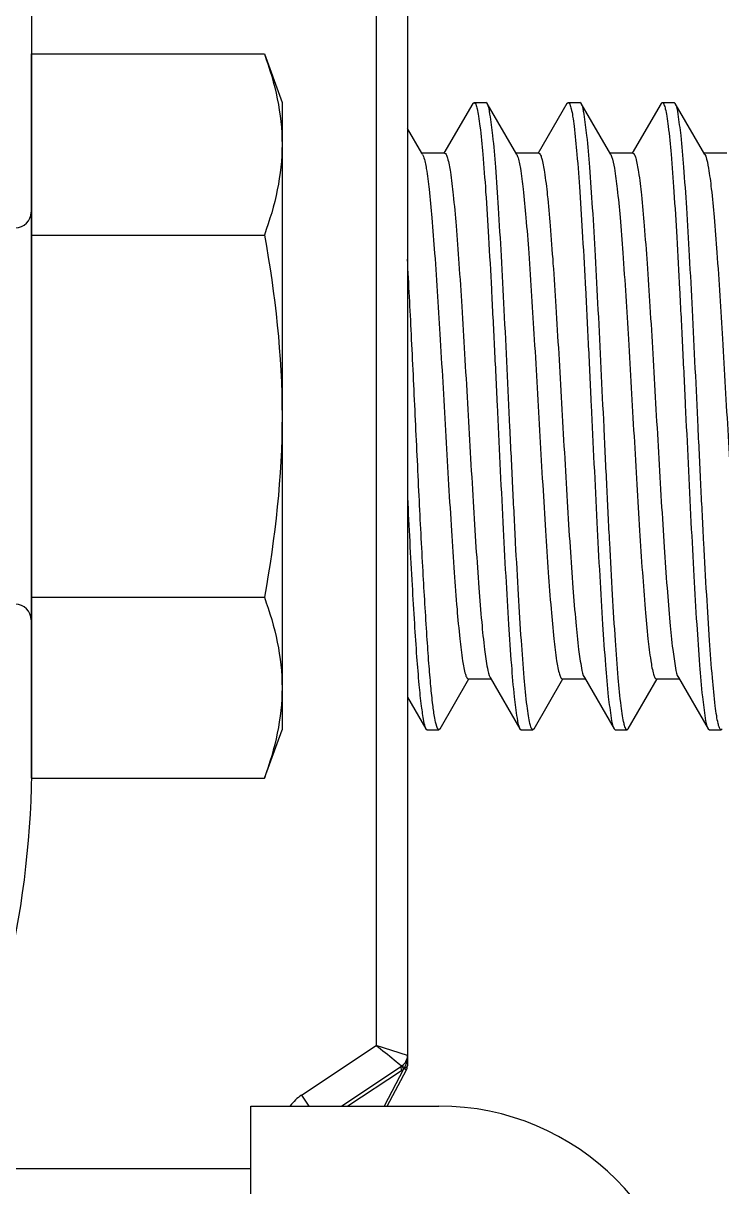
# Model space of a CAD drawing. Extents: x 1031190 to 1725648, y 733081 to 1571294.
# Drawn here: x 1133244.8 to 1133343.9, y 1228127.2 to 1228292.2 of the extents above; entities that cross this region are included whole.
import ezdxf

# ---------------------------------------------------------------- set-up
doc = ezdxf.new("R2010")
doc.units = 0
doc.header["$LTSCALE"] = 1000
doc.header["$MEASUREMENT"] = 0

msp = doc.modelspace()

# ---------------------------------------------------------------- linework, layer by layer
at = {"linetype": 'Continuous'}
for p, q in [((1133246.02, 1228187.53), (1133246.02, 1228359.84)), ((1133299.3, 1228327.19), (1133299.3, 1228144.38)), ((1133294.85, 1228325.76), (1133294.85, 1228147.24)), ((1133245.92, 1228287.87), (1133245.92, 1228185.13)), ((1133245.92, 1228287.87), (1133279, 1228287.87)), ((1133279, 1228287.87), (1133281.51, 1228280.99)), ((1133281.51, 1228280.99), (1133281.51, 1228192.01)), ((1133308.58, 1228280.84), (1133304.47, 1228273.78)), ((1133308.58, 1228280.84), (1133308.75, 1228280.99)), ((1133308.75, 1228280.99), (1133310.42, 1228280.99)), ((1133308.75, 1228280.99), (1133310.42, 1228280.99)), ((1133308.75, 1228280.99), (1133308.78, 1228280.98)), ((1133310.6, 1228280.84), (1133310.42, 1228280.99)), ((1133314.79, 1228273.6), (1133310.6, 1228280.84)), ((1133321.92, 1228280.84), (1133317.82, 1228273.78)), ((1133321.92, 1228280.84), (1133322.1, 1228280.99)), ((1133322.1, 1228280.99), (1133323.77, 1228280.99)), ((1133322.1, 1228280.99), (1133323.77, 1228280.99)), ((1133322.1, 1228280.99), (1133322.12, 1228280.98)), ((1133323.95, 1228280.84), (1133323.77, 1228280.99)), ((1133328.14, 1228273.6), (1133323.95, 1228280.84)), ((1133335.27, 1228280.84), (1133331.16, 1228273.78)), ((1133335.27, 1228280.84), (1133335.44, 1228280.99)), ((1133335.44, 1228280.99), (1133337.12, 1228280.99)), ((1133335.44, 1228280.99), (1133337.12, 1228280.99)), ((1133335.44, 1228280.99), (1133335.47, 1228280.98)), ((1133337.29, 1228280.84), (1133337.12, 1228280.99)), ((1133341.49, 1228273.6), (1133337.29, 1228280.84)), ((1133301.34, 1228273.78), (1133299.3, 1228277.3)), ((1133301.45, 1228273.6), (1133301.34, 1228273.78)), ((1133304.57, 1228273.78), (1133301.34, 1228273.78)), ((1133317.92, 1228273.78), (1133314.69, 1228273.78)), ((1133331.27, 1228273.78), (1133328.04, 1228273.78)), ((1133344.61, 1228273.78), (1133341.38, 1228273.78)), ((1133301.45, 1228273.6), (1133301.57, 1228273.32)), ((1133314.79, 1228273.6), (1133314.91, 1228273.33)), ((1133328.14, 1228273.6), (1133328.26, 1228273.34)), ((1133341.49, 1228273.6), (1133341.6, 1228273.35)), ((1133245.92, 1228262.18), (1133279, 1228262.18)), ((1133245.92, 1228210.81), (1133279, 1228210.81)), ((1133303.93, 1228192.16), (1133308.02, 1228199.22)), ((1133307.91, 1228199.22), (1133311.14, 1228199.22)), ((1133311.04, 1228199.4), (1133315.25, 1228192.16)), ((1133317.27, 1228192.16), (1133321.36, 1228199.22)), ((1133321.26, 1228199.22), (1133324.49, 1228199.22)), ((1133324.39, 1228199.4), (1133328.6, 1228192.16)), ((1133330.62, 1228192.16), (1133334.71, 1228199.22)), ((1133334.6, 1228199.22), (1133337.84, 1228199.22)), ((1133337.73, 1228199.4), (1133341.94, 1228192.16)), ((1133299.3, 1228196.64), (1133301.9, 1228192.16)), ((1133279, 1228185.13), (1133281.51, 1228192.01)), ((1133301.9, 1228192.16), (1133302.08, 1228192.01)), ((1133302.08, 1228192.01), (1133303.75, 1228192.01)), ((1133302.08, 1228192.01), (1133303.75, 1228192.01)), ((1133303.75, 1228192.01), (1133303.73, 1228192.01)), ((1133303.93, 1228192.16), (1133303.75, 1228192.01)), ((1133315.25, 1228192.16), (1133315.43, 1228192.01)), ((1133315.43, 1228192.01), (1133317.1, 1228192.01)), ((1133315.43, 1228192.01), (1133317.1, 1228192.01)), ((1133317.1, 1228192.01), (1133317.07, 1228192.01)), ((1133317.27, 1228192.16), (1133317.1, 1228192.01)), ((1133328.6, 1228192.16), (1133328.77, 1228192.01)), ((1133328.77, 1228192.01), (1133330.44, 1228192.01)), ((1133328.77, 1228192.01), (1133330.44, 1228192.01)), ((1133330.44, 1228192.01), (1133330.42, 1228192.01)), ((1133330.62, 1228192.16), (1133330.44, 1228192.01)), ((1133341.94, 1228192.16), (1133342.12, 1228192.01)), ((1133342.12, 1228192.01), (1133343.79, 1228192.01)), ((1133342.12, 1228192.01), (1133343.79, 1228192.01)), ((1133343.79, 1228192.01), (1133343.76, 1228192.01)), ((1133343.96, 1228192.16), (1133343.79, 1228192.01)), ((1133245.92, 1228185.13), (1133279, 1228185.13)), ((1133284.28, 1228140.19), (1133294.85, 1228147.24)), ((1133299.3, 1228145.81), (1133294.85, 1228147.24)), ((1133289.96, 1228138.63), (1133298.51, 1228144.33)), ((1133298.44, 1228143.64), (1133290.83, 1228138.62)), ((1133298.72, 1228143.86), (1133295.98, 1228138.63)), ((1133296.43, 1228138.63), (1133299.15, 1228143.76)), ((1133298.63, 1228144.12), (1133298.72, 1228143.86)), ((1133298.68, 1228144.39), (1133298.7, 1228144.44)), ((1133298.7, 1228144.44), (1133298.73, 1228144.51)), ((1133298.76, 1228143.9), (1133298.72, 1228143.86)), ((1133298.8, 1228143.95), (1133298.76, 1228143.9)), ((1133298.79, 1228143.96), (1133299.15, 1228143.75)), ((1133284.28, 1228140.19), (1133285.32, 1228138.63)), ((1133277.06, 1228116.38), (1133277.06, 1228138.63)), ((1133277.06, 1228138.63), (1133303.75, 1228138.63)), ((1133277.06, 1228129.73), (1133232.57, 1228129.73))]:
    msp.add_line(p, q, dxfattribs=at)
for centre, radius, start, end in [((1133243.69, 1228265.42), 2.22, 270, 0), ((1133243.69, 1228207.58), 2.22, 0, 90), ((1133112.48, 1228187.53), 133.54, 334.351, 0), ((1133297.52, 1228145.81), 1.78, 303.6901, 0), ((1133295.25, 1228145.8), 4.05, 350.5318, 0.0397), ((1133296.73, 1228146.23), 3.1, 303.3657, 309.9733), ((1133298.6, 1228144.76), 0.816, 283.0088, 289.662), ((1133296.72, 1228145.3), 2.49, 327.7436, 331.1962), ((1133298.56, 1228144.86), 0.928, 289.6457, 294.8196), ((1133296.61, 1228145.36), 2.62, 331.176, 332.2111), ((1133296.42, 1228145.46), 2.82, 332.2609, 337.0902), ((1133298.51, 1228144.97), 1.05, 294.8124, 299.1852), ((1133296.11, 1228145.59), 3.16, 337.0808, 341.6139), ((1133298.45, 1228145.09), 1.18, 299.1761, 302.7458), ((1133298.52, 1228144.97), 1.04, 302.6852, 304.7374), ((1133287.73, 1228135.01), 6.23, 123.6901, 144.1235), ((1133303.75, 1228103.04), 35.59, 0, 90)]:
    msp.add_arc(centre, radius, start, end, dxfattribs=at)
for points, knots in [([(1133279, 1228287.87), (1133279.76, 1228285.79), (1133281.02, 1228281.58), (1133281.51, 1228277.19), (1133281.51, 1228275.03)], [0, 0, 0, 0, 0.506411, 1, 1, 1, 1]), ([(1133308.78, 1228280.98), (1133308.88, 1228280.96), (1133309.05, 1228280.6), (1133309.22, 1228279.98), (1133309.41, 1228278.91), (1133309.7, 1228276.77), (1133310.04, 1228273.19), (1133310.43, 1228267.95), (1133310.83, 1228261.57), (1133311.22, 1228254.28), (1133311.62, 1228246.35), (1133312.15, 1228235.32), (1133312.66, 1228224.43), (1133313.21, 1228214.05), (1133313.6, 1228207.3), (1133314, 1228201.61), (1133314.35, 1228197.16), (1133314.77, 1228194.18), (1133314.99, 1228192.61), (1133315.25, 1228192.16)], [0, 0, 0, 0, 0.003605, 0.011246, 0.023192, 0.039401, 0.084083, 0.143772, 0.216343, 0.299189, 0.389323, 0.483494, 0.670333, 0.756261, 0.832983, 0.897738, 0.948215, 0.982645, 1, 1, 1, 1]), ([(1133317.07, 1228192.01), (1133316.97, 1228192.04), (1133316.8, 1228192.4), (1133316.63, 1228193.02), (1133316.43, 1228194.09), (1133316.14, 1228196.23), (1133315.8, 1228199.81), (1133315.42, 1228205.05), (1133315.02, 1228211.43), (1133314.63, 1228218.72), (1133314.23, 1228226.65), (1133313.7, 1228237.67), (1133313.19, 1228248.57), (1133312.64, 1228258.94), (1133312.25, 1228265.69), (1133311.85, 1228271.38), (1133311.5, 1228275.84), (1133311.08, 1228278.81), (1133310.86, 1228280.39), (1133310.6, 1228280.84)], [0, 0, 0, 0, 0.00361, 0.011255, 0.023204, 0.039415, 0.084097, 0.143782, 0.216343, 0.299177, 0.389297, 0.483455, 0.670273, 0.756196, 0.832918, 0.89768, 0.94817, 0.98262, 1, 1, 1, 1]), ([(1133322.12, 1228280.98), (1133322.23, 1228280.96), (1133322.39, 1228280.6), (1133322.57, 1228279.98), (1133322.76, 1228278.91), (1133323.05, 1228276.77), (1133323.39, 1228273.19), (1133323.78, 1228267.95), (1133324.17, 1228261.57), (1133324.57, 1228254.28), (1133324.96, 1228246.34), (1133325.49, 1228235.32), (1133326.01, 1228224.42), (1133326.55, 1228214.05), (1133326.94, 1228207.3), (1133327.34, 1228201.61), (1133327.7, 1228197.16), (1133328.12, 1228194.18), (1133328.34, 1228192.61), (1133328.6, 1228192.16)], [0, 0, 0, 0, 0.003608, 0.011251, 0.0232, 0.039412, 0.0841, 0.143792, 0.216367, 0.299219, 0.389358, 0.48353, 0.670361, 0.756278, 0.832994, 0.897746, 0.94822, 0.982647, 1, 1, 1, 1]), ([(1133330.42, 1228192.01), (1133330.31, 1228192.04), (1133330.15, 1228192.4), (1133329.98, 1228193.02), (1133329.78, 1228194.09), (1133329.49, 1228196.23), (1133329.15, 1228199.81), (1133328.76, 1228205.05), (1133328.37, 1228211.43), (1133327.97, 1228218.72), (1133327.58, 1228226.65), (1133327.05, 1228237.67), (1133326.53, 1228248.57), (1133325.99, 1228258.94), (1133325.6, 1228265.69), (1133325.2, 1228271.38), (1133324.85, 1228275.84), (1133324.42, 1228278.81), (1133324.2, 1228280.39), (1133323.95, 1228280.84)], [0, 0, 0, 0, 0.00361, 0.011257, 0.023207, 0.03942, 0.084107, 0.143795, 0.216358, 0.299194, 0.38932, 0.48348, 0.67029, 0.756208, 0.832927, 0.897686, 0.948174, 0.982621, 1, 1, 1, 1]), ([(1133335.47, 1228280.98), (1133335.57, 1228280.96), (1133335.74, 1228280.6), (1133335.91, 1228279.98), (1133336.11, 1228278.91), (1133336.4, 1228276.77), (1133336.74, 1228273.19), (1133337.13, 1228267.95), (1133337.52, 1228261.57), (1133337.91, 1228254.28), (1133338.31, 1228246.35), (1133338.84, 1228235.32), (1133339.35, 1228224.43), (1133339.9, 1228214.05), (1133340.29, 1228207.3), (1133340.69, 1228201.61), (1133341.04, 1228197.16), (1133341.47, 1228194.18), (1133341.68, 1228192.61), (1133341.94, 1228192.16)], [0, 0, 0, 0, 0.003605, 0.011246, 0.023191, 0.0394, 0.084081, 0.143769, 0.21634, 0.299187, 0.389322, 0.483492, 0.670333, 0.756258, 0.832977, 0.897734, 0.948214, 0.982646, 1, 1, 1, 1]), ([(1133343.76, 1228192.01), (1133343.66, 1228192.04), (1133343.49, 1228192.4), (1133343.32, 1228193.02), (1133343.13, 1228194.09), (1133342.84, 1228196.23), (1133342.5, 1228199.81), (1133342.11, 1228205.05), (1133341.72, 1228211.43), (1133341.32, 1228218.72), (1133340.92, 1228226.65), (1133340.4, 1228237.67), (1133339.88, 1228248.57), (1133339.34, 1228258.94), (1133338.95, 1228265.69), (1133338.54, 1228271.38), (1133338.19, 1228275.84), (1133337.77, 1228278.81), (1133337.55, 1228280.39), (1133337.29, 1228280.84)], [0, 0, 0, 0, 0.003609, 0.011254, 0.023203, 0.039414, 0.084098, 0.143785, 0.216348, 0.299182, 0.389306, 0.483467, 0.670283, 0.7562, 0.83292, 0.897683, 0.948173, 0.982621, 1, 1, 1, 1]), ([(1133281.51, 1228275.03), (1133281.51, 1228272.87), (1133281.02, 1228268.48), (1133279.76, 1228264.27), (1133279, 1228262.18)], [0, 0, 0, 0, 0.493589, 1, 1, 1, 1]), ([(1133304.57, 1228273.78), (1133304.66, 1228273.78), (1133304.86, 1228273.52), (1133305.12, 1228272.66), (1133305.48, 1228270.69), (1133305.84, 1228267.51), (1133306.23, 1228263.17), (1133306.62, 1228257.89), (1133307.02, 1228251.84), (1133307.41, 1228245.23), (1133307.94, 1228236.01), (1133308.46, 1228226.87), (1133309, 1228218.14), (1133309.39, 1228212.43), (1133309.79, 1228207.6), (1133310.15, 1228203.78), (1133310.56, 1228201.19), (1133310.8, 1228199.81), (1133311.04, 1228199.4)], [0, 0, 0, 0, 0.003516, 0.010771, 0.037949, 0.081609, 0.140308, 0.211978, 0.294061, 0.383613, 0.477416, 0.664254, 0.750572, 0.827952, 0.893624, 0.945254, 0.981055, 1, 1, 1, 1]), ([(1133317.92, 1228273.78), (1133318.01, 1228273.78), (1133318.2, 1228273.52), (1133318.47, 1228272.66), (1133318.82, 1228270.69), (1133319.19, 1228267.51), (1133319.58, 1228263.17), (1133319.97, 1228257.89), (1133320.36, 1228251.84), (1133320.76, 1228245.23), (1133321.29, 1228236.01), (1133321.8, 1228226.87), (1133322.34, 1228218.14), (1133322.74, 1228212.43), (1133323.13, 1228207.6), (1133323.5, 1228203.78), (1133323.9, 1228201.19), (1133324.15, 1228199.81), (1133324.39, 1228199.4)], [0, 0, 0, 0, 0.003516, 0.010771, 0.037949, 0.081609, 0.140308, 0.211978, 0.294061, 0.383613, 0.477416, 0.664254, 0.750572, 0.827952, 0.893624, 0.945254, 0.981055, 1, 1, 1, 1]), ([(1133331.27, 1228273.78), (1133331.36, 1228273.78), (1133331.55, 1228273.52), (1133331.81, 1228272.66), (1133332.17, 1228270.69), (1133332.53, 1228267.51), (1133332.92, 1228263.17), (1133333.31, 1228257.89), (1133333.71, 1228251.84), (1133334.1, 1228245.23), (1133334.63, 1228236.01), (1133335.15, 1228226.87), (1133335.69, 1228218.14), (1133336.08, 1228212.43), (1133336.48, 1228207.6), (1133336.84, 1228203.78), (1133337.25, 1228201.19), (1133337.49, 1228199.81), (1133337.73, 1228199.4)], [0, 0, 0, 0, 0.003516, 0.010771, 0.037949, 0.081609, 0.140308, 0.211978, 0.294061, 0.383613, 0.477416, 0.664254, 0.750571, 0.827952, 0.893624, 0.945254, 0.981055, 1, 1, 1, 1]), ([(1133301.57, 1228273.32), (1133301.77, 1228272.77), (1133302.05, 1228271.21), (1133302.43, 1228268.31), (1133302.8, 1228264.29), (1133303.35, 1228257.18), (1133303.99, 1228246.84), (1133304.61, 1228235.88), (1133305.13, 1228226.85), (1133305.52, 1228220.42), (1133305.9, 1228214.55), (1133306.29, 1228209.44), (1133306.67, 1228205.26), (1133307.03, 1228202.19), (1133307.38, 1228200.3), (1133307.64, 1228199.47), (1133307.83, 1228199.22), (1133307.91, 1228199.22)], [0, 0, 0, 0, 0.023657, 0.063412, 0.118049, 0.185727, 0.350546, 0.535324, 0.627293, 0.714724, 0.794598, 0.864159, 0.92102, 0.963257, 0.989538, 0.996565, 1, 1, 1, 1]), ([(1133314.91, 1228273.33), (1133315.12, 1228272.79), (1133315.39, 1228271.23), (1133315.77, 1228268.33), (1133316.14, 1228264.33), (1133316.69, 1228257.22), (1133317.33, 1228246.87), (1133317.95, 1228235.92), (1133318.47, 1228226.88), (1133318.86, 1228220.44), (1133319.25, 1228214.57), (1133319.63, 1228209.45), (1133320.02, 1228205.27), (1133320.37, 1228202.19), (1133320.72, 1228200.3), (1133320.98, 1228199.47), (1133321.17, 1228199.22), (1133321.26, 1228199.22)], [0, 0, 0, 0, 0.023519, 0.06316, 0.117709, 0.18533, 0.350118, 0.534956, 0.626978, 0.714471, 0.794408, 0.86403, 0.920944, 0.963223, 0.989529, 0.996563, 1, 1, 1, 1]), ([(1133328.26, 1228273.34), (1133328.46, 1228272.8), (1133328.73, 1228271.25), (1133329.11, 1228268.36), (1133329.49, 1228264.36), (1133330.04, 1228257.26), (1133330.68, 1228246.91), (1133331.3, 1228235.95), (1133331.82, 1228226.91), (1133332.21, 1228220.47), (1133332.59, 1228214.58), (1133332.98, 1228209.46), (1133333.36, 1228205.27), (1133333.72, 1228202.2), (1133334.07, 1228200.3), (1133334.33, 1228199.47), (1133334.52, 1228199.22), (1133334.6, 1228199.22)], [0, 0, 0, 0, 0.023381, 0.062907, 0.11737, 0.184933, 0.349689, 0.534588, 0.626663, 0.714217, 0.794218, 0.863901, 0.920868, 0.963188, 0.98952, 0.996561, 1, 1, 1, 1]), ([(1133341.6, 1228273.35), (1133341.8, 1228272.81), (1133342.08, 1228271.27), (1133342.46, 1228268.39), (1133342.83, 1228264.39), (1133343.38, 1228257.29), (1133344.02, 1228246.94), (1133344.64, 1228235.98), (1133345.16, 1228226.93), (1133345.55, 1228220.49), (1133345.94, 1228214.6), (1133346.32, 1228209.48), (1133346.71, 1228205.28), (1133347.06, 1228202.2), (1133347.41, 1228200.3), (1133347.67, 1228199.47), (1133347.86, 1228199.22), (1133347.95, 1228199.22)], [0, 0, 0, 0, 0.023243, 0.062653, 0.117029, 0.184534, 0.349259, 0.534218, 0.626347, 0.713963, 0.794028, 0.863772, 0.920792, 0.963153, 0.989511, 0.996558, 1, 1, 1, 1]), ([(1133303.73, 1228192.01), (1133303.56, 1228192.06), (1133303.37, 1228192.76), (1133303.11, 1228193.83), (1133302.86, 1228195.81), (1133302.59, 1228198.38), (1133302.32, 1228201.62), (1133301.94, 1228207.06), (1133301.47, 1228214.98), (1133300.94, 1228225.43), (1133300.41, 1228236.63), (1133299.87, 1228247.83), (1133299.5, 1228255.2), (1133299.3, 1228258.75)], [0, 0, 0, 0, 0.007805, 0.026033, 0.05491, 0.094055, 0.142842, 0.200464, 0.338231, 0.498126, 0.669393, 0.840521, 1, 1, 1, 1]), ([(1133299.3, 1228224.93), (1133299.51, 1228220.79), (1133299.81, 1228214.84), (1133300.26, 1228207.31), (1133300.57, 1228202.59), (1133300.89, 1228198.68), (1133301.19, 1228195.64), (1133301.51, 1228193.58), (1133301.72, 1228192.49), (1133301.9, 1228192.16)], [0, 0, 0, 0, 0.377827, 0.543307, 0.687889, 0.808224, 0.901551, 0.96582, 1, 1, 1, 1]), ([(1133279, 1228210.81), (1133279.76, 1228208.73), (1133281.02, 1228204.52), (1133281.51, 1228200.13), (1133281.51, 1228197.97)], [0, 0, 0, 0, 0.506411, 1, 1, 1, 1]), ([(1133281.51, 1228197.97), (1133281.51, 1228195.81), (1133281.02, 1228191.42), (1133279.76, 1228187.21), (1133279, 1228185.13)], [0, 0, 0, 0, 0.493589, 1, 1, 1, 1]), ([(1133294.85, 1228147.24), (1133295.71, 1228146.56), (1133296.95, 1228145.63), (1133298.12, 1228144.58), (1133298.51, 1228144.33)], [0, 0, 0, 0, 0.698346, 1, 1, 1, 1]), ([(1133298.4, 1228144.18), (1133298.39, 1228144.15), (1133298.36, 1228143.97), (1133298.4, 1228143.78), (1133298.44, 1228143.64)], [0, 0, 0, 0, 0.201666, 1, 1, 1, 1]), ([(1133298.67, 1228144.45), (1133298.61, 1228144.4), (1133298.6, 1228144.26), (1133298.62, 1228144.15), (1133298.63, 1228144.12)], [0, 0, 0, 0, 0.671481, 1, 1, 1, 1]), ([(1133298.8, 1228143.95), (1133298.77, 1228143.99), (1133298.72, 1228144.13), (1133298.68, 1228144.28), (1133298.68, 1228144.39)], [0, 0, 0, 0, 0.307942, 1, 1, 1, 1]), ([(1133299.28, 1228144.17), (1133299.28, 1228144.2), (1133299.28, 1228144.26), (1133299.25, 1228144.32), (1133299.24, 1228144.35)], [0, 0, 0, 0, 0.48312, 1, 1, 1, 1])]:
    msp.add_open_spline(points, degree=3, knots=knots, dxfattribs=at)
for points in [[(1133279, 1228262.18), (1133280.54, 1228253.72), (1133281.51, 1228245.1), (1133281.51, 1228236.5)], [(1133281.51, 1228236.5), (1133281.51, 1228227.9), (1133280.54, 1228219.28), (1133279, 1228210.81)], [(1133299.11, 1228144.59), (1133299.17, 1228144.77), (1133299.21, 1228144.95), (1133299.25, 1228145.14)], [(1133299.3, 1228144.38), (1133299.3, 1228144.28), (1133299.21, 1228144.18), (1133299.12, 1228144.12)], [(1133299.15, 1228143.76), (1133299.21, 1228143.89), (1133299.28, 1228144.02), (1133299.28, 1228144.17)]]:
    msp.add_open_spline(points, degree=3, dxfattribs=at)

doc.saveas('drawing.dxf')
